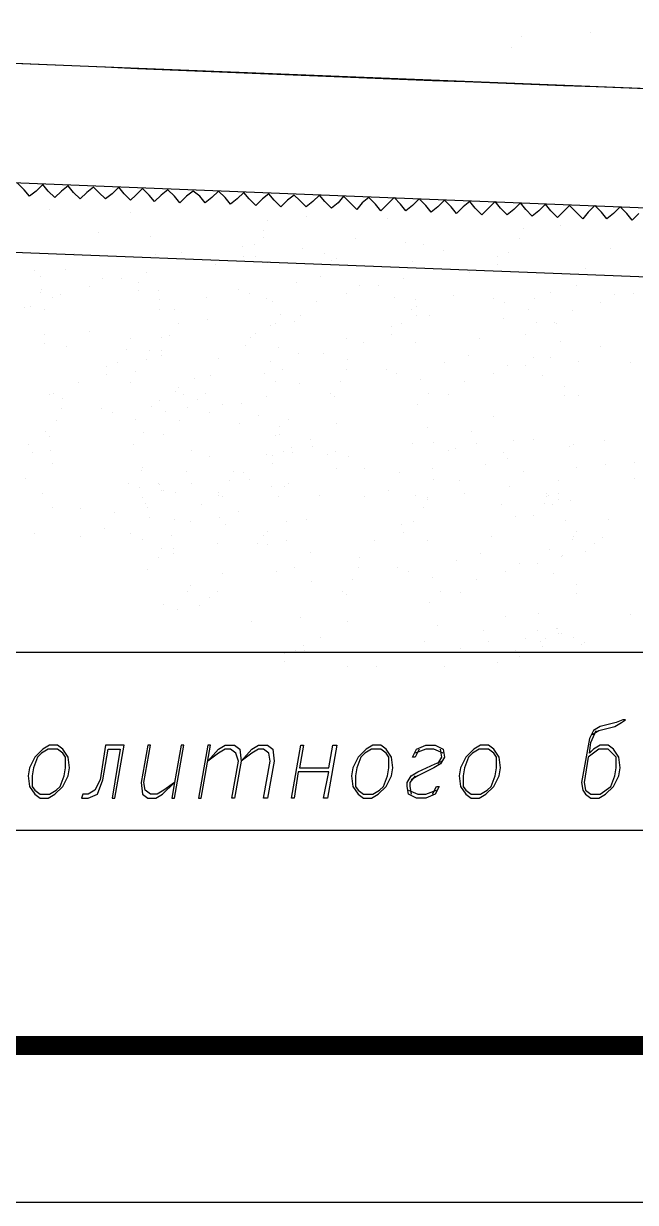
# Model space of a CAD drawing. Header units: millimetres. Extents: x 4241 to 6572, y 870 to 1291.
# Drawn here: x 5346.71 to 5366.19, y 870.65 to 908.21 of the extents above; entities that cross this region are included whole.
import ezdxf
from ezdxf.enums import TextEntityAlignment as Align

# ---------------------------------------------------------------- set-up
doc = ezdxf.new("R2010")
doc.units = ezdxf.units.MM
for name, color, linetype in [('_Штамп_рамка', 7, 'Continuous'), ('PDF _0', 7, 'Continuous'), ('PDF _ОВПД_Основная линия', 7, 'Continuous')]:
    doc.layers.add(name, color=color, linetype=linetype)
doc.styles.add('Romans_2.5', font='romans.shx', dxfattribs={"width": 0.75, "height": 2.5})

# ---------------------------------------------------------------- blocks, each defined once
blk = doc.blocks.new('*U779')
blk.add_lwpolyline([(0, 0), (0, 420), (1189, 420), (1189, 0), (0, 0)])
at = {"const_width": 0.6}
blk.add_lwpolyline([(20, 5), (20, 415), (1184, 415), (1184, 5), (20, 5)], dxfattribs=at)
at = {"style": 'Romans_2.5', "width": 0.75}
blk.add_attdef('ФОРМАТ', text='', height=2.5, dxfattribs=at).set_placement((1149, 2.5), align=Align.MIDDLE_LEFT)

msp = doc.modelspace()

# ---------------------------------------------------------------- linework, layer by layer
at = {"layer": 'PDF _0', "lineweight": 9}
for points in [[(5362.5692, 907.7853), (5362.5692, 907.7853)], [(5364.7706, 907.9123), (5364.7706, 907.9123)], [(5362.2305, 907.4466), (5362.2305, 907.4466)], [(5347.5404, 902.2818), (5347.5404, 902.2818)], [(5350.1228, 902.1971), (5350.1228, 902.1971)], [(5354.4833, 901.9431), (5354.4833, 901.9431)], [(5355.711, 902.0701), (5355.711, 902.0701)], [(5358.2934, 901.9855), (5358.2934, 901.9855)], [(5363.7969, 901.7738), (5363.7969, 901.7738)], [(5349.1067, 901.5621), (5349.1067, 901.5621)], [(5350.7578, 901.4351), (5350.7578, 901.4351)], [(5354.3563, 901.6044), (5354.3563, 901.6044)], [(5354.3563, 901.3928), (5354.3563, 901.3928)], [(5357.2774, 901.3504), (5357.2774, 901.3504)], [(5362.4845, 901.3504), (5362.4845, 901.3504)], [(5362.6115, 901.6891), (5362.6115, 901.6891)], [(5353.6789, 901.0964), (5353.6789, 901.0964)], [(5354.0599, 901.1811), (5354.0599, 901.1811)], [(5355.584, 901.0541), (5355.584, 901.0541)], [(5358.8861, 901.2234), (5358.8861, 901.2234)], [(5359.4364, 901.1811), (5359.4364, 901.1811)], [(5360.0715, 900.9694), (5360.0715, 900.9694)], [(5365.4056, 901.0541), (5365.4056, 901.0541)], [(5348.3447, 900.8847), (5348.3447, 900.8847)], [(5350.9271, 900.8424), (5350.9271, 900.8424)], [(5351.7315, 900.9271), (5351.7315, 900.9271)], [(5353.7212, 900.8001), (5353.7212, 900.8001)], [(5354.1022, 900.8001), (5354.1022, 900.8001)], [(5354.4833, 900.5884), (5354.4833, 900.5884)], [(5356.3037, 900.8847), (5356.3037, 900.8847)], [(5356.5153, 900.6731), (5356.5153, 900.6731)], [(5356.6847, 900.7154), (5356.6847, 900.7154)], [(5359.0978, 900.6307), (5359.0978, 900.6307)], [(5361.8072, 900.8001), (5361.8072, 900.8001)], [(5362.1459, 900.9271), (5362.1459, 900.9271)], [(5347.0747, 900.3344), (5347.0747, 900.3344)], [(5348.0484, 900.3767), (5348.0484, 900.3767)], [(5350.6308, 900.2921), (5350.6308, 900.2921)], [(5352.8322, 900.5461), (5352.8322, 900.5461)], [(5360.9182, 900.2921), (5360.9182, 900.2921)], [(5361.8072, 900.5461), (5361.8072, 900.5461)], [(5362.6115, 900.2921), (5362.6115, 900.2921)], [(5364.6013, 900.4191), (5364.6013, 900.4191)], [(5347.244, 900.1651), (5347.244, 900.1651)], [(5349.2337, 900.0804), (5349.2337, 900.0804)], [(5349.8264, 900.0804), (5349.8264, 900.0804)], [(5350.3768, 899.9534), (5350.3768, 899.9534)], [(5355.4146, 899.9534), (5355.4146, 899.9534)], [(5356.1767, 900.1651), (5356.1767, 900.1651)], [(5357.4044, 899.8687), (5357.4044, 899.8687)], [(5357.997, 899.8687), (5357.997, 899.8687)], [(5358.8014, 900.0804), (5358.8014, 900.0804)], [(5364.3049, 899.8687), (5364.3049, 899.8687)], [(5347.244, 899.657), (5347.244, 899.657)], [(5347.2863, 899.7417), (5347.2863, 899.7417)], [(5347.625, 899.4877), (5347.625, 899.4877)], [(5347.879, 899.5724), (5347.879, 899.5724)], [(5348.8104, 899.8264), (5348.8104, 899.8264)], [(5350.3768, 899.6994), (5350.3768, 899.6994)], [(5351.0118, 899.6994), (5351.0118, 899.6994)], [(5352.5359, 899.4877), (5352.5359, 899.4877)], [(5353.5519, 899.7417), (5353.5519, 899.7417)], [(5353.8906, 899.6147), (5353.8906, 899.6147)], [(5356.981, 899.6147), (5356.981, 899.6147)], [(5358.5051, 899.4877), (5358.5051, 899.4877)], [(5360.4101, 899.53), (5360.4101, 899.53)], [(5363.5006, 899.657), (5363.5006, 899.657)], [(5365.5326, 899.5724), (5365.5326, 899.5724)], [(5366.1253, 899.6147), (5366.1253, 899.6147)], [(5346.736, 899.149), (5346.736, 899.149)], [(5346.9477, 899.1914), (5346.9477, 899.1914)], [(5347.371, 899.1067), (5347.371, 899.1067)], [(5351.0541, 899.403), (5351.0541, 899.403)], [(5351.0541, 899.1067), (5351.0541, 899.1067)], [(5351.5198, 899.1067), (5351.5198, 899.1067)], [(5354.4409, 899.4454), (5354.4409, 899.4454)], [(5354.6526, 899.3607), (5354.6526, 899.3607)], [(5356.0496, 899.3607), (5356.0496, 899.3607)], [(5359.0554, 899.1067), (5359.0554, 899.1067)], [(5359.1824, 899.403), (5359.1824, 899.403)], [(5359.2248, 899.1914), (5359.2248, 899.1914)], [(5361.6802, 899.4454), (5361.6802, 899.4454)], [(5362.0189, 899.3184), (5362.0189, 899.3184)], [(5362.7809, 899.1067), (5362.7809, 899.1067)], [(5362.9926, 899.4454), (5362.9926, 899.4454)], [(5365.067, 899.3184), (5365.067, 899.3184)], [(5352.5782, 898.768), (5352.5782, 898.768)], [(5354.9066, 898.9373), (5354.9066, 898.9373)], [(5355.33, 898.7257), (5355.33, 898.7257)], [(5355.5416, 898.895), (5355.5416, 898.895)], [(5359.2248, 898.895), (5359.2248, 898.895)], [(5359.6481, 898.895), (5359.6481, 898.895)], [(5361.9765, 898.8103), (5361.9765, 898.8103)], [(5364.1779, 899.0643), (5364.1779, 899.0643)], [(5348.8104, 898.387), (5348.8104, 898.387)], [(5351.6468, 898.641), (5351.6468, 898.641)], [(5354.1022, 898.3447), (5354.1022, 898.3447)], [(5354.5679, 898.5987), (5354.5679, 898.5987)], [(5354.7373, 898.641), (5354.7373, 898.641)], [(5358.4204, 898.5563), (5358.4204, 898.5563)], [(5358.7591, 898.641), (5358.7591, 898.641)], [(5363.0349, 898.6833), (5363.0349, 898.6833)], [(5363.6276, 898.6833), (5363.6276, 898.6833)], [(5363.6699, 898.641), (5363.6699, 898.641)], [(5347.371, 898.3023), (5347.371, 898.3023)], [(5347.371, 898.006), (5347.371, 898.006)], [(5350.1228, 898.1753), (5350.1228, 898.1753)], [(5351.0965, 898.2177), (5351.0965, 898.2177)], [(5351.3505, 898.26), (5351.3505, 898.26)], [(5353.7636, 897.9636), (5353.7636, 897.9636)], [(5353.9329, 898.2177), (5353.9329, 898.2177)], [(5356.981, 898.1753), (5356.981, 898.1753)], [(5357.5314, 898.0483), (5357.5314, 898.0483)], [(5358.4204, 898.3023), (5358.4204, 898.3023)], [(5359.1824, 898.0483), (5359.1824, 898.0483)], [(5361.2145, 898.1753), (5361.2145, 898.1753)], [(5362.6962, 898.3023), (5362.6962, 898.3023)], [(5363.7969, 898.0906), (5363.7969, 898.0906)], [(5348.0907, 897.9213), (5348.0907, 897.9213)], [(5349.9958, 897.8366), (5349.9958, 897.8366)], [(5350.7155, 897.7943), (5350.7155, 897.7943)], [(5351.0965, 897.7943), (5351.0965, 897.7943)], [(5351.0965, 897.625), (5351.0965, 897.625)], [(5354.8219, 897.879), (5354.8219, 897.879)], [(5355.457, 897.7096), (5355.457, 897.7096)], [(5356.2613, 897.7096), (5356.2613, 897.7096)], [(5360.8758, 897.625), (5360.8758, 897.625)], [(5362.9502, 897.5826), (5362.9502, 897.5826)], [(5363.5006, 897.5826), (5363.5006, 897.5826)], [(5365.067, 897.9213), (5365.067, 897.9213)], [(5349.3608, 897.2863), (5349.3608, 897.2863)], [(5349.6994, 897.4133), (5349.6994, 897.4133)], [(5350.6308, 897.498), (5350.6308, 897.498)], [(5352.9169, 897.5403), (5352.9169, 897.5403)], [(5354.5679, 897.4556), (5354.5679, 897.4556)], [(5354.9489, 897.2016), (5354.9489, 897.2016)], [(5356.981, 897.2016), (5356.981, 897.2016)], [(5357.0233, 897.498), (5357.0233, 897.498)], [(5358.2511, 897.2016), (5358.2511, 897.2016)], [(5360.1138, 897.4133), (5360.1138, 897.4133)], [(5362.1035, 897.3286), (5362.1035, 897.3286)], [(5362.6962, 897.3286), (5362.6962, 897.3286)], [(5364.3896, 897.4556), (5364.3896, 897.4556)], [(5366.0407, 897.4133), (5366.0407, 897.4133)], [(5349.3608, 897.0323), (5349.3608, 897.0323)], [(5350.2921, 897.1169), (5350.2921, 897.1169)], [(5352.1548, 896.9053), (5352.1548, 896.9053)], [(5352.6629, 896.9899), (5352.6629, 896.9899)], [(5354.3986, 897.0746), (5354.3986, 897.0746)], [(5358.5897, 897.0746), (5358.5897, 897.0746)], [(5359.3518, 896.8629), (5359.3518, 896.8629)], [(5361.6802, 897.0746), (5361.6802, 897.0746)], [(5363.2466, 896.9899), (5363.2466, 896.9899)], [(5348.4717, 896.7783), (5348.4717, 896.7783)], [(5350.1228, 896.7783), (5350.1228, 896.7783)], [(5351.5622, 896.4819), (5351.5622, 896.4819)], [(5351.6468, 896.6089), (5351.6468, 896.6089)], [(5354.7373, 896.8206), (5354.7373, 896.8206)], [(5355.4993, 896.7359), (5355.4993, 896.7359)], [(5356.8117, 896.8206), (5356.8117, 896.8206)], [(5360.7488, 896.8206), (5360.7488, 896.8206)], [(5363.9239, 896.6513), (5363.9239, 896.6513)], [(5347.5404, 896.3973), (5347.5404, 896.3973)], [(5347.6674, 896.4396), (5347.6674, 896.4396)], [(5347.9637, 896.2703), (5347.9637, 896.2703)], [(5351.0541, 896.1856), (5351.0541, 896.1856)], [(5351.8162, 896.3973), (5351.8162, 896.3973)], [(5352.2395, 896.2279), (5352.2395, 896.2279)], [(5352.4935, 896.4396), (5352.4935, 896.4396)], [(5353.6366, 896.1009), (5353.6366, 896.1009)], [(5354.4409, 896.3126), (5354.4409, 896.3126)], [(5356.473, 896.4396), (5356.473, 896.4396)], [(5356.6, 896.3126), (5356.6, 896.3126)], [(5359.6058, 896.4396), (5359.6058, 896.4396)], [(5360.2408, 896.3973), (5360.2408, 896.3973)], [(5363.9239, 896.3549), (5363.9239, 896.3549)], [(5364.3896, 896.3549), (5364.3896, 896.3549)], [(5347.9214, 895.9316), (5347.9214, 895.9316)], [(5349.1914, 895.9316), (5349.1914, 895.9316)], [(5349.5301, 895.8046), (5349.5301, 895.8046)], [(5350.8001, 896.0162), (5350.8001, 896.0162)], [(5351.2235, 895.8469), (5351.2235, 895.8469)], [(5351.9432, 895.9739), (5351.9432, 895.9739)], [(5352.6205, 895.8046), (5352.6205, 895.8046)], [(5353.0439, 896.0586), (5353.0439, 896.0586)], [(5354.1869, 895.7199), (5354.1869, 895.7199)], [(5359.2671, 896.0586), (5359.2671, 896.0586)], [(5347.752, 895.5506), (5347.752, 895.5506)], [(5350.2921, 895.5929), (5350.2921, 895.5929)], [(5351.6892, 895.5506), (5351.6892, 895.5506)], [(5353.5942, 895.4659), (5353.5942, 895.4659)], [(5354.8643, 895.3812), (5354.8643, 895.3812)], [(5355.1606, 895.5929), (5355.1606, 895.5929)], [(5356.6847, 895.4659), (5356.6847, 895.4659)], [(5359.5634, 895.3389), (5359.5634, 895.3389)], [(5361.6802, 895.6776), (5361.6802, 895.6776)], [(5347.4133, 895.2119), (5347.4133, 895.2119)], [(5347.5404, 895.0425), (5347.5404, 895.0425)], [(5350.5461, 895.1695), (5350.5461, 895.1695)], [(5351.1811, 895.1272), (5351.1811, 895.1272)], [(5354.7373, 895.0849), (5354.7373, 895.0849)], [(5354.8643, 895.1272), (5354.8643, 895.1272)], [(5355.838, 894.9579), (5355.838, 894.9579)], [(5360.9605, 895.2119), (5360.9605, 895.2119)], [(5362.9502, 894.9579), (5362.9502, 894.9579)], [(5346.863, 894.7885), (5346.863, 894.7885)], [(5347.5827, 894.6192), (5347.5827, 894.6192)], [(5350.2074, 894.7885), (5350.2074, 894.7885)], [(5352.0702, 894.6192), (5352.0702, 894.6192)], [(5354.9913, 894.5769), (5354.9913, 894.5769)], [(5355.2453, 894.7039), (5355.2453, 894.7039)], [(5355.9226, 894.7462), (5355.9226, 894.7462)], [(5356.6423, 894.5769), (5356.6423, 894.5769)], [(5359.0978, 894.8309), (5359.0978, 894.8309)], [(5359.7751, 894.8732), (5359.7751, 894.8732)], [(5360.2408, 894.6192), (5360.2408, 894.6192)], [(5360.4525, 894.6615), (5360.4525, 894.6615)], [(5361.1298, 894.8309), (5361.1298, 894.8309)], [(5362.3152, 894.9155), (5362.3152, 894.9155)], [(5364.0933, 894.7462), (5364.0933, 894.7462)], [(5364.2203, 894.7885), (5364.2203, 894.7885)], [(5365.194, 894.9155), (5365.194, 894.9155)], [(5346.99, 894.5345), (5346.99, 894.5345)], [(5347.625, 894.1958), (5347.625, 894.1958)], [(5352.6205, 894.4075), (5352.6205, 894.4075)], [(5354.4409, 894.4922), (5354.4409, 894.4922)], [(5354.6526, 894.4499), (5354.6526, 894.4499)], [(5354.6526, 894.1958), (5354.6526, 894.1958)], [(5355.2876, 894.5345), (5355.2876, 894.5345)], [(5356.3883, 894.4922), (5356.3883, 894.4922)], [(5357.0657, 894.4075), (5357.0657, 894.4075)], [(5361.9765, 894.5345), (5361.9765, 894.5345)], [(5362.1035, 894.3652), (5362.1035, 894.3652)], [(5366.1677, 894.2382), (5366.1677, 894.2382)], [(5350.4615, 893.9842), (5350.4615, 893.9842)], [(5350.5038, 894.0688), (5350.5038, 894.0688)], [(5351.9008, 893.9418), (5351.9008, 893.9418)], [(5353.3826, 893.9418), (5353.3826, 893.9418)], [(5353.7212, 893.8995), (5353.7212, 893.8995)], [(5356.6847, 894.0265), (5356.6847, 894.0265)], [(5357.5737, 894.0265), (5357.5737, 894.0265)], [(5358.6744, 893.8995), (5358.6744, 893.8995)], [(5359.7328, 894.0265), (5359.7328, 894.0265)], [(5361.4262, 894.1535), (5361.4262, 894.1535)], [(5362.6115, 893.9418), (5362.6115, 893.9418)], [(5364.3049, 894.0688), (5364.3049, 894.0688)], [(5365.2363, 894.1535), (5365.2363, 894.1535)], [(5346.7783, 893.7302), (5346.7783, 893.7302)], [(5350.0381, 893.5608), (5350.0381, 893.5608)], [(5351.0118, 893.5608), (5351.0118, 893.5608)], [(5351.0541, 893.5185), (5351.0541, 893.5185)], [(5352.0702, 893.5608), (5352.0702, 893.5608)], [(5353.2556, 893.6455), (5353.2556, 893.6455)], [(5353.8906, 893.6878), (5353.8906, 893.6878)], [(5354.6103, 893.4762), (5354.6103, 893.4762)], [(5355.0336, 893.4762), (5355.0336, 893.4762)], [(5355.1606, 893.5608), (5355.1606, 893.5608)], [(5359.7751, 893.6878), (5359.7751, 893.6878)], [(5360.5795, 893.6455), (5360.5795, 893.6455)], [(5362.1882, 893.4762), (5362.1882, 893.4762)], [(5363.7546, 893.6455), (5363.7546, 893.6455)], [(5366.1677, 893.7302), (5366.1677, 893.7302)], [(5347.3287, 893.2221), (5347.3287, 893.2221)], [(5350.4191, 893.4338), (5350.4191, 893.4338)], [(5350.5038, 893.0951), (5350.5038, 893.0951)], [(5351.0965, 893.3492), (5351.0965, 893.3492)], [(5351.1811, 893.3492), (5351.1811, 893.3492)], [(5351.1811, 893.3492), (5351.1811, 893.3492)], [(5351.5622, 893.2645), (5351.5622, 893.2645)], [(5352.9169, 893.2645), (5352.9169, 893.2645)], [(5352.9169, 893.1798), (5352.9169, 893.1798)], [(5353.0439, 893.1375), (5353.0439, 893.1375)], [(5354.8219, 893.1375), (5354.8219, 893.1375)], [(5356.1343, 893.1798), (5356.1343, 893.1798)], [(5357.5737, 893.1375), (5357.5737, 893.1375)], [(5358.3357, 893.3492), (5358.3357, 893.3492)], [(5359.1824, 893.1798), (5359.1824, 893.1798)], [(5359.5634, 893.0951), (5359.5634, 893.0951)], [(5360.7488, 893.2221), (5360.7488, 893.2221)], [(5363.3736, 893.2221), (5363.3736, 893.2221)], [(5363.3736, 893.1375), (5363.3736, 893.1375)], [(5363.4159, 893.1798), (5363.4159, 893.1798)], [(5363.7546, 893.2221), (5363.7546, 893.2221)], [(5347.625, 892.7988), (5347.625, 892.7988)], [(5348.5141, 892.7565), (5348.5141, 892.7565)], [(5350.5885, 892.9258), (5350.5885, 892.9258)], [(5350.6731, 892.7988), (5350.6731, 892.7988)], [(5352.3665, 892.8835), (5352.3665, 892.8835)], [(5359.4364, 892.7988), (5359.4364, 892.7988)], [(5359.5634, 893.0528), (5359.5634, 893.0528)], [(5361.9342, 892.8835), (5361.9342, 892.8835)], [(5363.2889, 892.9258), (5363.2889, 892.9258)], [(5363.5429, 892.8835), (5363.5429, 892.8835)], [(5363.7546, 893.0528), (5363.7546, 893.0528)], [(5364.1356, 893.0105), (5364.1356, 893.0105)], [(5349.6148, 892.6295), (5349.6148, 892.6295)], [(5350.7155, 892.4601), (5350.7155, 892.4601)], [(5351.5198, 892.4178), (5351.5198, 892.4178)], [(5352.0278, 892.3331), (5352.0278, 892.3331)], [(5352.9592, 892.4601), (5352.9592, 892.4601)], [(5353.5519, 892.6718), (5353.5519, 892.6718)], [(5355.0759, 892.3331), (5355.0759, 892.3331)], [(5355.711, 892.4178), (5355.711, 892.4178)], [(5359.1401, 892.3331), (5359.1401, 892.3331)], [(5362.3575, 892.5025), (5362.3575, 892.5025)], [(5362.9502, 892.5448), (5362.9502, 892.5448)], [(5363.9663, 892.3755), (5363.9663, 892.3755)], [(5365.321, 892.4178), (5365.321, 892.4178)], [(5347.0747, 891.9521), (5347.0747, 891.9521)], [(5349.2761, 892.1214), (5349.2761, 892.1214)], [(5350.1228, 891.9521), (5350.1228, 891.9521)], [(5353.1285, 892.2484), (5353.1285, 892.2484)], [(5354.4833, 892.0368), (5354.4833, 892.0368)], [(5358.7591, 892.2484), (5358.7591, 892.2484)], [(5358.8014, 891.9944), (5358.8014, 891.9944)], [(5364.3049, 892.0368), (5364.3049, 892.0368)], [(5348.5141, 891.8674), (5348.5141, 891.8674)], [(5350.5038, 891.7828), (5350.5038, 891.7828)], [(5351.4352, 891.9098), (5351.4352, 891.9098)], [(5352.8745, 891.6558), (5352.8745, 891.6558)], [(5354.1446, 891.6558), (5354.1446, 891.6558)], [(5354.3563, 891.9098), (5354.3563, 891.9098)], [(5354.4833, 891.6134), (5354.4833, 891.6134)], [(5355.0759, 891.7404), (5355.0759, 891.7404)], [(5357.87, 891.7404), (5357.87, 891.7404)], [(5359.5634, 891.7404), (5359.5634, 891.7404)], [(5361.5955, 891.8674), (5361.5955, 891.8674)], [(5364.1779, 891.7828), (5364.1779, 891.7828)], [(5364.2203, 891.8674), (5364.2203, 891.8674)], [(5364.8976, 891.6558), (5364.8976, 891.6558)], [(5365.1516, 891.8251), (5365.1516, 891.8251)], [(5351.0965, 891.4864), (5351.0965, 891.4864)], [(5351.4775, 891.4864), (5351.4775, 891.4864)], [(5351.4775, 891.3171), (5351.4775, 891.3171)], [(5355.838, 891.3594), (5355.838, 891.3594)], [(5361.2568, 891.3171), (5361.2568, 891.3171)], [(5363.4582, 891.4441), (5363.4582, 891.4441)], [(5363.8393, 891.2324), (5363.8393, 891.2324)], [(5363.8816, 891.2747), (5363.8816, 891.2747)], [(5364.6013, 891.4018), (5364.6013, 891.4018)], [(5351.0118, 891.1901), (5351.0118, 891.1901)], [(5355.33, 890.8937), (5355.33, 890.8937)], [(5357.362, 890.8937), (5357.362, 890.8937)], [(5357.4044, 891.1901), (5357.4044, 891.1901)], [(5358.6321, 890.8937), (5358.6321, 890.8937)], [(5360.4948, 891.1054), (5360.4948, 891.1054)], [(5362.4845, 891.0207), (5362.4845, 891.0207)], [(5363.0772, 891.0207), (5363.0772, 891.0207)], [(5350.6731, 890.8091), (5350.6731, 890.8091)], [(5353.0439, 890.6821), (5353.0439, 890.6821)], [(5354.7796, 890.7667), (5354.7796, 890.7667)], [(5357.1927, 890.5127), (5357.1927, 890.5127)], [(5358.9708, 890.7667), (5358.9708, 890.7667)], [(5359.7328, 890.5551), (5359.7328, 890.5551)], [(5361.1298, 890.5127), (5361.1298, 890.5127)], [(5362.0612, 890.7667), (5362.0612, 890.7667)], [(5363.5852, 890.6821), (5363.5852, 890.6821)], [(5351.9432, 890.1317), (5351.9432, 890.1317)], [(5352.0278, 890.301), (5352.0278, 890.301)], [(5352.8745, 890.1317), (5352.8745, 890.1317)], [(5355.8803, 890.4281), (5355.8803, 890.4281)], [(5356.854, 890.1317), (5356.854, 890.1317)], [(5359.9868, 890.1317), (5359.9868, 890.1317)], [(5360.6218, 890.0894), (5360.6218, 890.0894)], [(5364.3049, 890.3434), (5364.3049, 890.3434)], [(5351.1811, 889.7084), (5351.1811, 889.7084)], [(5352.6205, 889.92), (5352.6205, 889.92)], [(5356.981, 890.0047), (5356.981, 890.0047)], [(5359.6481, 889.7507), (5359.6481, 889.7507)], [(5364.3049, 890.047), (5364.3049, 890.047)], [(5351.6045, 889.539), (5351.6045, 889.539)], [(5352.3242, 889.666), (5352.3242, 889.666)], [(5362.0612, 889.3273), (5362.0612, 889.3273)], [(5363.1196, 889.412), (5363.1196, 889.412)], [(5366.0407, 889.3697), (5366.0407, 889.3697)], [(5353.9752, 889.158), (5353.9752, 889.158)], [(5355.5416, 889.285), (5355.5416, 889.285)], [(5357.0233, 889.158), (5357.0233, 889.158)], [(5359.9021, 889.031), (5359.9021, 889.031)], [(5363.6699, 888.9463), (5363.6699, 888.9463)], [(5363.7122, 888.9463), (5363.7122, 888.9463)], [(5356.1767, 888.65), (5356.1767, 888.65)], [(5361.3415, 888.8617), (5361.3415, 888.8617)], [(5362.6962, 888.6077), (5362.6962, 888.6077)], [(5363.0772, 888.8617), (5363.0772, 888.8617)], [(5363.3312, 888.6077), (5363.3312, 888.6077)], [(5363.7546, 888.777), (5363.7546, 888.777)], [(5363.8393, 888.777), (5363.8393, 888.777)], [(5364.2203, 888.65), (5364.2203, 888.65)], [(5355.3723, 888.2266), (5355.3723, 888.2266)], [(5355.6263, 888.396), (5355.6263, 888.396)], [(5355.6686, 888.2266), (5355.6686, 888.2266)], [(5359.4788, 888.523), (5359.4788, 888.523)], [(5360.6218, 888.3113), (5360.6218, 888.3113)], [(5361.5108, 888.523), (5361.5108, 888.523)], [(5362.3575, 888.2266), (5362.3575, 888.2266)], [(5363.1619, 888.523), (5363.1619, 888.523)], [(5363.2466, 888.3536), (5363.2466, 888.3536)], [(5364.4743, 888.4383), (5364.4743, 888.4383)], [(5364.5589, 888.4806), (5364.5589, 888.4806)], [(5355.0336, 888.142), (5355.0336, 888.142)], [(5355.0336, 887.888), (5355.0336, 887.888)], [(5356.7693, 888.1843), (5356.7693, 888.1843)], [(5361.8072, 887.8456), (5361.8072, 887.8456)], [(5362.4845, 888.0573), (5362.4845, 888.0573)], [(5357.0233, 887.7186), (5357.0233, 887.7186)], [(5357.9547, 887.7186), (5357.9547, 887.7186)], [(5360.1138, 887.7186), (5360.1138, 887.7186)]]:
    msp.add_lwpolyline(points, dxfattribs=at)
at = {"layer": 'PDF _0', "lineweight": 30}
msp.add_lwpolyline([(5379.9265, 899.6147), (5322.1395, 901.8584)], dxfattribs=at)
at = {"layer": 'PDF _0', "lineweight": 25}
for points in [[(5321.1658, 882.5114), (5377.2594, 882.5114), (5383.1439, 899.149)], [(5229.1723, 888.1843), (5420.0599, 888.1843)], [(5364.813, 885.5595), (5365.0246, 885.6866), (5365.5326, 885.8136), (5365.7443, 885.9406), (5365.8713, 886.0252), (5365.7867, 886.0252), (5365.575, 885.9406), (5365.067, 885.8136), (5364.8553, 885.6866), (5364.7283, 885.4325), (5364.4743, 884.0355), (5364.5166, 883.7815), (5364.6013, 883.6545), (5364.7706, 883.5275), (5365.0246, 883.5275), (5365.2363, 883.6545), (5365.4903, 883.9085), (5365.6596, 884.2472), (5365.702, 884.5012), (5365.6596, 884.8399), (5365.4903, 885.0939), (5365.321, 885.2209), (5365.067, 885.2209), (5364.8553, 885.0939), (5364.7283, 884.9669), (5364.7706, 885.3055), (5364.94, 885.6866)], [(5359.3094, 885.0939), (5359.1824, 884.8399), (5359.0978, 884.8399), (5359.2248, 885.0939), (5359.5211, 885.2209), (5359.8174, 885.2209), (5360.0715, 885.0939), (5360.1138, 884.8399), (5359.9868, 884.6282), (5359.7751, 884.5012), (5359.2671, 884.2472), (5359.0554, 884.1202)], [(5360.0715, 884.9669), (5359.7751, 885.0939), (5359.5211, 885.0939), (5359.1824, 884.9669)], [(5359.9021, 884.6282), (5360.0291, 884.8399), (5359.9868, 885.0939)], [(5359.7328, 883.6545), (5359.8598, 883.9085), (5359.9445, 883.9085), (5359.8174, 883.6545), (5359.5211, 883.5275), (5359.2248, 883.5275), (5358.9708, 883.6545), (5358.9284, 883.9085), (5358.9284, 884.0355), (5359.0554, 884.2472), (5359.2671, 884.3742), (5359.8174, 884.6282), (5360.0291, 884.7129)], [(5359.1824, 884.2472), (5359.0131, 884.0355), (5359.0131, 883.9085), (5359.0554, 883.6545)], [(5358.9708, 883.7815), (5359.2671, 883.6545), (5359.5211, 883.6545), (5359.8598, 883.7815)]]:
    msp.add_lwpolyline(points, dxfattribs=at)
for points in [[(5347.5404, 885.2209), (5347.3287, 885.0939), (5347.0747, 884.8399), (5346.9053, 884.5012), (5346.863, 884.2472), (5346.9053, 883.9085), (5347.0747, 883.6545), (5347.244, 883.5275), (5347.498, 883.5275), (5347.7097, 883.6545), (5347.9637, 883.9085), (5348.133, 884.2472), (5348.1754, 884.5012), (5348.133, 884.8399), (5347.9637, 885.0939), (5347.7944, 885.2209)], [(5349.5301, 883.5275), (5349.6148, 883.5275), (5349.9111, 885.2209), (5349.3184, 885.2209), (5349.1491, 884.1202), (5348.9797, 883.7815), (5348.7681, 883.6545), (5348.5987, 883.6545), (5348.5564, 883.5275), (5348.7681, 883.5275), (5349.0644, 883.6545), (5349.2337, 884.1202), (5349.4031, 885.0939), (5349.7841, 885.0939)], [(5351.5198, 884.0355), (5351.1811, 883.7815), (5350.9695, 883.6545), (5350.7578, 883.6545), (5350.5885, 883.7815), (5350.5461, 884.0355), (5350.7578, 885.2209), (5350.6731, 885.2209), (5350.4615, 884.0355), (5350.5038, 883.6545), (5350.6731, 883.5275), (5350.9271, 883.5275), (5351.1388, 883.6545), (5351.5198, 884.0355), (5351.4352, 883.5275), (5351.5198, 883.5275), (5351.8162, 885.2209), (5351.7315, 885.2209)], [(5352.3665, 883.5275), (5352.6629, 885.2209), (5352.5782, 885.2209), (5352.2819, 883.5275)], [(5353.4249, 883.5275), (5353.3402, 883.5275), (5353.5519, 884.7129), (5353.4672, 884.9669), (5353.2979, 885.0939), (5353.1285, 885.0939), (5352.9169, 884.9669), (5352.5782, 884.7129), (5352.9169, 885.0939), (5353.1285, 885.2209), (5353.4249, 885.2209), (5353.5942, 885.0939), (5353.6366, 884.7129)], [(5354.4833, 883.5275), (5354.3563, 883.5275), (5354.5679, 884.7129), (5354.5256, 884.9669), (5354.3563, 885.0939), (5354.1869, 885.0939), (5353.9752, 884.9669), (5353.6366, 884.7129), (5353.9752, 885.0939), (5354.1869, 885.2209), (5354.4833, 885.2209), (5354.6526, 885.0939), (5354.6949, 884.7129)], [(5355.33, 883.5275), (5355.2453, 883.5275), (5355.5416, 885.2209), (5355.6263, 885.2209), (5355.4993, 884.5012), (5356.4307, 884.5012), (5356.5577, 885.2209), (5356.6847, 885.2209), (5356.3883, 883.5275), (5356.2613, 883.5275), (5356.4307, 884.3742), (5355.457, 884.3742)], [(5357.8277, 885.2209), (5357.616, 885.0939), (5357.362, 884.8399), (5357.1927, 884.5012), (5357.1504, 884.2472), (5357.1927, 883.9085), (5357.362, 883.6545), (5357.5314, 883.5275), (5357.7854, 883.5275), (5357.997, 883.6545), (5358.2511, 883.9085), (5358.4204, 884.2472), (5358.4627, 884.5012), (5358.4204, 884.8399), (5358.2511, 885.0939), (5358.0817, 885.2209)], [(5361.2568, 885.2209), (5361.0452, 885.0939), (5360.7911, 884.8399), (5360.6218, 884.5012), (5360.5795, 884.2472), (5360.6218, 883.9085), (5360.7911, 883.6545), (5360.9605, 883.5275), (5361.2145, 883.5275), (5361.4262, 883.6545), (5361.6802, 883.9085), (5361.8495, 884.2472), (5361.8919, 884.5012), (5361.8495, 884.8399), (5361.6802, 885.0939), (5361.5108, 885.2209)], [(5347.498, 885.0939), (5347.2863, 884.9669), (5347.1593, 884.8399), (5347.0323, 884.5012), (5346.99, 884.2472), (5346.99, 883.9085), (5347.0747, 883.7815), (5347.244, 883.6545), (5347.5404, 883.6545), (5347.752, 883.7815), (5347.879, 883.9085), (5348.006, 884.2472), (5348.0484, 884.5012), (5348.0484, 884.8399), (5347.9637, 884.9669), (5347.7944, 885.0939)], [(5357.7854, 885.0939), (5357.5737, 884.9669), (5357.4467, 884.8399), (5357.3197, 884.5012), (5357.2774, 884.2472), (5357.2774, 883.9085), (5357.362, 883.7815), (5357.5314, 883.6545), (5357.8277, 883.6545), (5358.0394, 883.7815), (5358.1664, 883.9085), (5358.2934, 884.2472), (5358.3357, 884.5012), (5358.3357, 884.8399), (5358.2511, 884.9669), (5358.0817, 885.0939)], [(5361.2145, 885.0939), (5361.0028, 884.9669), (5360.8758, 884.8399), (5360.7488, 884.5012), (5360.7065, 884.2472), (5360.7065, 883.9085), (5360.7911, 883.7815), (5360.9605, 883.6545), (5361.2568, 883.6545), (5361.4685, 883.7815), (5361.5955, 883.9085), (5361.7225, 884.2472), (5361.7648, 884.5012), (5361.7648, 884.8399), (5361.6802, 884.9669), (5361.5108, 885.0939)], [(5364.6859, 884.8399), (5364.5589, 884.0355), (5364.6013, 883.7815), (5364.7706, 883.6545), (5365.067, 883.6545), (5365.4056, 883.9085), (5365.5326, 884.2472), (5365.575, 884.5012), (5365.575, 884.8399), (5365.321, 885.0939), (5365.0246, 885.0939)]]:
    msp.add_lwpolyline(points, close=True, dxfattribs=at)
at = {"layer": 'PDF _ОВПД_Основная линия', "lineweight": 30}
for points in [[(5322.1818, 907.9123), (5388.9438, 905.2452), (5388.8591, 901.4351), (5322.1818, 904.1022)], [(5366.2947, 902.1548), (5366.083, 901.9431), (5365.9137, 902.1548), (5365.702, 902.3665), (5365.4903, 902.1548), (5365.2786, 901.9855), (5365.1093, 902.1971), (5364.8976, 902.4088), (5364.6859, 902.1971), (5364.5166, 901.9855), (5364.3049, 902.1971), (5364.0933, 902.4088), (5363.9239, 902.2395), (5363.7122, 902.0278), (5363.5006, 902.2395), (5363.3312, 902.4511), (5363.1196, 902.2395), (5362.9079, 902.0701), (5362.6962, 902.2818), (5362.5269, 902.4935), (5362.3152, 902.2818), (5362.1035, 902.1125), (5361.8919, 902.3241), (5361.7225, 902.5358), (5361.5108, 902.3241), (5361.2992, 902.1125), (5361.0875, 902.3241), (5360.9182, 902.5358), (5360.7065, 902.3665), (5360.4948, 902.1548), (5360.3255, 902.3665), (5360.1138, 902.5781), (5359.9021, 902.3665), (5359.6904, 902.1971), (5359.5211, 902.4088), (5359.3094, 902.6205), (5359.0978, 902.4088), (5358.8861, 902.2395), (5358.7167, 902.4511), (5358.5051, 902.6628), (5358.2934, 902.4511), (5358.0817, 902.2395), (5357.9124, 902.4511), (5357.7007, 902.6628), (5357.489, 902.4935), (5357.3197, 902.2818), (5357.108, 902.4935), (5356.8963, 902.7051), (5356.727, 902.4935), (5356.5153, 902.3241), (5356.3037, 902.5358), (5356.1343, 902.7475), (5355.9226, 902.5358), (5355.711, 902.3665), (5355.4993, 902.5781), (5355.33, 902.7475), (5355.1183, 902.5781), (5354.9066, 902.3665), (5354.6949, 902.5781), (5354.5256, 902.7898), (5354.3139, 902.6205), (5354.1022, 902.4088), (5353.8906, 902.6205), (5353.7212, 902.8321), (5353.5096, 902.6205), (5353.2979, 902.4511), (5353.1285, 902.6628), (5352.9169, 902.8745), (5352.7052, 902.6628), (5352.4935, 902.4935), (5352.3242, 902.7051), (5352.1125, 902.8745), (5351.9008, 902.7051), (5351.6892, 902.4935), (5351.5198, 902.7051), (5351.3082, 902.9168), (5351.0965, 902.7475), (5350.8848, 902.5358), (5350.7155, 902.7475), (5350.5038, 902.9592), (5350.2921, 902.7475), (5350.1228, 902.5781), (5349.9111, 902.7898), (5349.7418, 903.0015), (5349.5301, 902.7898), (5349.3184, 902.6205), (5349.1067, 902.8321), (5348.9374, 903.0015), (5348.7257, 902.8321), (5348.5141, 902.6205), (5348.3024, 902.8321), (5348.133, 903.0438), (5347.9214, 902.8745), (5347.7097, 902.6628), (5347.498, 902.8745), (5347.3287, 903.0862), (5347.117, 902.8745), (5346.9053, 902.7051), (5346.736, 902.9168), (5346.5243, 903.1285)]]:
    msp.add_lwpolyline(points, dxfattribs=at)
msp.add_arc((5466.606, 3642.9427), 2738.6295, 266.9770516, 268.3749856, dxfattribs=at)

# ---------------------------------------------------------------- block references
at = {"layer": '_Штамп_рамка'}
msp.add_blockref('*U779', (4819.0524, 870.6532), dxfattribs=at)

doc.saveas('drawing.dxf')
